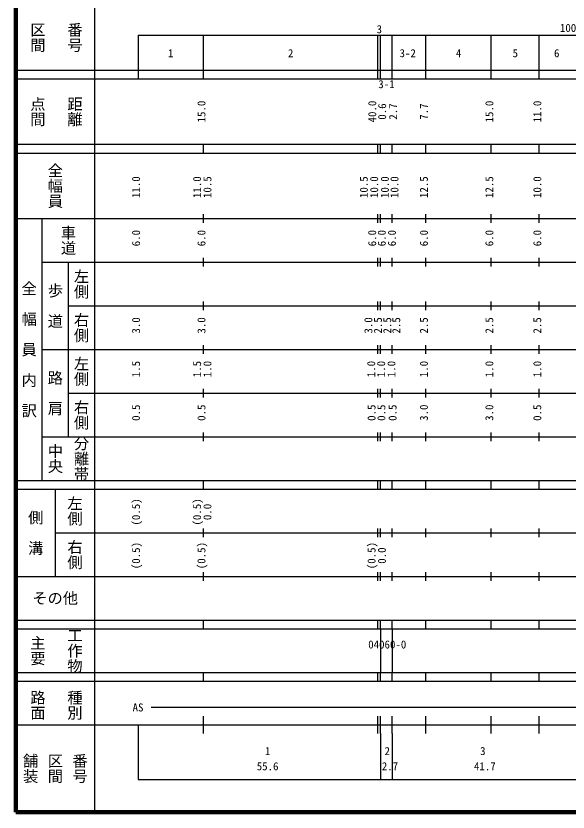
# Model space of a CAD drawing. Units: millimetres on the paper, enlarged 1000 times. Extents: x 40000 to 680000, y 20000 to 380000.
# Drawn here: x 40000 to 166601, y 20000 to 202409 of the extents above; entities that cross this region are included whole.
import ezdxf
from ezdxf.enums import TextEntityAlignment as Align

# ---------------------------------------------------------------- set-up
doc = ezdxf.new("R2010")
doc.units = ezdxf.units.MM
doc.header["$LTSCALE"] = 1000
doc.layers.add('M-TTL', color=2, linetype='Continuous', lineweight=140)
doc.layers.add('M-TTL-BAND', color=7, linetype='Continuous', lineweight=25)
doc.styles.add('@ＭＳ ゴシック', font='')
doc.styles.add('ＭＳ ゴシック', font='')
doc.styles.get('@ＭＳ ゴシック').set_extended_font_data('@MS Gothic')
doc.styles.get('ＭＳ ゴシック').set_extended_font_data('MS Gothic')

msp = doc.modelspace()

# ---------------------------------------------------------------- linework, layer by layer
at = {"layer": 'M-TTL'}
for p, q in [((40000, 380000), (40000, 20000)), ((40000, 20000), (680000, 20000))]:
    msp.add_line(p, q, dxfattribs=at)
at = {"layer": 'M-TTL-BAND'}
for p, q in [((58000, 370000), (58000, 20000)), ((68000, 198000), (579000, 198000)), ((68000, 198000), (68000, 188000)), ((83000, 188000), (83000, 198000)), ((123000, 188000), (123000, 198000)), ((123600, 188000), (123600, 198000)), ((126300, 188000), (126300, 198000)), ((134000, 188000), (134000, 198000)), ((149000, 188000), (149000, 198000)), ((160000, 188000), (160000, 198000)), ((40000, 190000), (579000, 190000)), ((40000, 188000), (579000, 188000)), ((40000, 173000), (579000, 173000)), ((83000, 171000), (83000, 173000)), ((123000, 171000), (123000, 173000)), ((123600, 171000), (123600, 173000)), ((126300, 171000), (126300, 173000)), ((134000, 171000), (134000, 173000)), ((149000, 171000), (149000, 173000)), ((160000, 171000), (160000, 173000)), ((40000, 171000), (579000, 171000)), ((83000, 155000), (83000, 157000)), ((123000, 155000), (123000, 157000)), ((123600, 155000), (123600, 157000)), ((126300, 155000), (126300, 157000)), ((134000, 155000), (134000, 157000)), ((149000, 155000), (149000, 157000)), ((160000, 155000), (160000, 157000)), ((40000, 156000), (579000, 156000)), ((46000, 96000), (46000, 156000)), ((46000, 146000), (579000, 146000)), ((52000, 146000), (52000, 106000)), ((83000, 145000), (83000, 147000)), ((123000, 145000), (123000, 147000)), ((123600, 145000), (123600, 147000)), ((126300, 145000), (126300, 147000)), ((134000, 145000), (134000, 147000)), ((149000, 145000), (149000, 147000)), ((160000, 145000), (160000, 147000)), ((83000, 135000), (83000, 137000)), ((123000, 135000), (123000, 137000)), ((123600, 135000), (123600, 137000)), ((126300, 135000), (126300, 137000)), ((134000, 135000), (134000, 137000)), ((149000, 135000), (149000, 137000)), ((160000, 135000), (160000, 137000)), ((52000, 136000), (579000, 136000)), ((46000, 126000), (579000, 126000)), ((83000, 125000), (83000, 127000)), ((123000, 125000), (123000, 127000)), ((123600, 125000), (123600, 127000)), ((126300, 125000), (126300, 127000)), ((134000, 125000), (134000, 127000)), ((149000, 125000), (149000, 127000)), ((160000, 125000), (160000, 127000)), ((83000, 115000), (83000, 117000)), ((123000, 115000), (123000, 117000)), ((123600, 115000), (123600, 117000)), ((126300, 115000), (126300, 117000)), ((134000, 115000), (134000, 117000)), ((149000, 115000), (149000, 117000)), ((160000, 115000), (160000, 117000)), ((52000, 116000), (579000, 116000)), ((46000, 106000), (579000, 106000)), ((83000, 105000), (83000, 107000)), ((123000, 105000), (123000, 107000)), ((123600, 105000), (123600, 107000)), ((126300, 105000), (126300, 107000)), ((134000, 105000), (134000, 107000)), ((149000, 105000), (149000, 107000)), ((160000, 105000), (160000, 107000)), ((40000, 96000), (579000, 96000)), ((83000, 94000), (83000, 96000)), ((123000, 94000), (123000, 96000)), ((123600, 94000), (123600, 96000)), ((126300, 94000), (126300, 96000)), ((134000, 94000), (134000, 96000)), ((149000, 94000), (149000, 96000)), ((160000, 94000), (160000, 96000)), ((40000, 94000), (579000, 94000)), ((49000, 94000), (49000, 74000)), ((49000, 84000), (579000, 84000)), ((83000, 83000), (83000, 85000)), ((123000, 83000), (123000, 85000)), ((123600, 83000), (123600, 85000)), ((126300, 83000), (126300, 85000)), ((134000, 83000), (134000, 85000)), ((149000, 83000), (149000, 85000)), ((160000, 83000), (160000, 85000)), ((83000, 73000), (83000, 75000)), ((123000, 73000), (123000, 75000)), ((123600, 73000), (123600, 75000)), ((126300, 73000), (126300, 75000)), ((134000, 73000), (134000, 75000)), ((149000, 73000), (149000, 75000)), ((160000, 73000), (160000, 75000)), ((40000, 74000), (579000, 74000)), ((40000, 64000), (579000, 64000)), ((83000, 62000), (83000, 64000)), ((123000, 62000), (123000, 64000)), ((123600, 62000), (123600, 64000)), ((126300, 62000), (126300, 64000)), ((134000, 62000), (134000, 64000)), ((149000, 62000), (149000, 64000)), ((160000, 62000), (160000, 64000)), ((40000, 62000), (579000, 62000)), ((123600, 62000), (123600, 52000)), ((126300, 62000), (126300, 52000)), ((40000, 52000), (579000, 52000)), ((83000, 50000), (83000, 52000)), ((123000, 50000), (123000, 52000)), ((123600, 50000), (123600, 52000)), ((126300, 50000), (126300, 52000)), ((134000, 50000), (134000, 52000)), ((149000, 50000), (149000, 52000)), ((160000, 50000), (160000, 52000)), ((40000, 50000), (579000, 50000)), ((71000, 44000), (565000, 44000)), ((83000, 38000), (83000, 42000)), ((123000, 38000), (123000, 42000)), ((123600, 38000), (123600, 42000)), ((126300, 38000), (126300, 42000)), ((134000, 38000), (134000, 42000)), ((149000, 38000), (149000, 42000)), ((160000, 38000), (160000, 42000)), ((40000, 40000), (579000, 40000)), ((68000, 40000), (68000, 27500)), ((123600, 38000), (123600, 27494)), ((126300, 38000), (126300, 27497)), ((68000, 27500), (579000, 27500))]:
    msp.add_line(p, q, dxfattribs=at)

# ---------------------------------------------------------------- texts
at = {"layer": 'M-TTL-BAND', "style": '@ＭＳ ゴシック'}
for s, p in [('番号', (53500, 197500)), ('区間', (45000, 197500)), ('点間', (45000, 180500)), ('距離', (53500, 180500)), ('全幅員', (49000, 163500)), ('車道', (52000, 151000)), ('左側', (55000, 141000)), ('全\u3000幅\u3000員\u3000内\u3000訳', (43000, 126000)), ('歩\u3000道', (49000, 136000)), ('右側', (55000, 131000)), ('左側', (55000, 121000)), ('路\u3000肩', (49000, 116000)), ('右側', (55000, 111000)), ('分離帯', (55000, 101000)), ('中央', (49000, 101000)), ('左側', (53500, 89000)), ('側\u3000溝', (44500, 84000)), ('右側', (53500, 79000)), ('主要', (45000, 57000)), ('工作物', (53500, 57000)), ('路面', (45000, 44500)), ('種別', (53500, 44500)), ('舗装', (43333, 30000)), ('区間', (49000, 30000)), ('番号', (54667, 30000))]:
    msp.add_text(s, height=2566, rotation=270, dxfattribs=at).set_placement(p, align=Align.MIDDLE_CENTER)
at = {"layer": 'M-TTL-BAND', "style": 'ＭＳ ゴシック'}
for s, p in [('3', (123315, 197900)), ('100.0', (167844, 198195)), ('1', (75500, 192405)), ('2', (103000, 192405)), ('3-2', (129827, 192405)), ('4', (141500, 192405)), ('5', (154500, 192405)), ('6', (164000, 192405)), ('3-1', (124948, 185309)), ('04060-0', (125142, 56928)), ('AS', (68000, 42500)), ('1', (97711, 32523)), ('2', (125142, 32523)), ('3', (147056, 32523)), ('55.6', (97711, 29033)), ('2.7', (125755, 29033)), ('41.7', (147516, 29033))]:
    msp.add_text(s, height=1833, dxfattribs=at).set_placement(p, align=Align.BOTTOM_CENTER)
for s, p in [('15.0', (84000, 180500)), ('40.0', (123158, 180500)), ('15.0', (150000, 180500)), ('11.0', (161000, 180500)), ('0.6', (125433, 180500)), ('2.7', (127944, 180500)), ('7.7', (135000, 180500)), ('11.0', (69000, 163174)), ('11.0', (83000, 163174)), ('10.5', (85370, 163174)), ('10.5', (121217, 163174)), ('10.0', (123605, 163174)), ('10.0', (126051, 163174)), ('10.0', (128263, 163174)), ('12.5', (135000, 163174)), ('12.5', (150000, 163174)), ('10.0', (161000, 163174)), ('6.0', (69000, 151500)), ('6.0', (84000, 151500)), ('6.0', (123145, 151500)), ('6.0', (125342, 151500)), ('6.0', (127665, 151500)), ('6.0', (135000, 151500)), ('6.0', (150000, 151500)), ('6.0', (161000, 151500)), ('3.0', (69000, 131500)), ('3.0', (84000, 131500)), ('3.0', (122267, 131500)), ('2.5', (124464, 131500)), ('2.5', (126598, 131500)), ('2.5', (128669, 131500)), ('2.5', (135000, 131500)), ('2.5', (150000, 131500)), ('2.5', (161000, 131500)), ('1.5', (69000, 121500)), ('1.5', (83000, 121500)), ('1.0', (85370, 121500)), ('1.0', (122921, 121500)), ('1.0', (125197, 121500)), ('1.0', (127550, 121500)), ('1.0', (135000, 121500)), ('1.0', (150000, 121500)), ('1.0', (161000, 121500)), ('0.5', (69000, 111500)), ('0.5', (84000, 111500)), ('0.5', (122997, 111500)), ('0.5', (125257, 111500)), ('0.5', (127818, 111500)), ('3.0', (135000, 111500)), ('3.0', (150000, 111500)), ('0.5', (161000, 111500)), ('(0.5)', (69000, 88764)), ('(0.5)', (83000, 88764)), ('0.0', (85370, 88764)), ('(0.5)', (69000, 78764)), ('(0.5)', (84000, 78764)), ('(0.5)', (123000, 78764)), ('0.0', (125370, 78764))]:
    msp.add_text(s, height=1833, rotation=90, dxfattribs=at).set_placement(p, align=Align.BOTTOM_CENTER)
msp.add_text('その他', height=2566, dxfattribs=at).set_placement((49000, 69000), align=Align.MIDDLE_CENTER)

doc.saveas('drawing.dxf')
